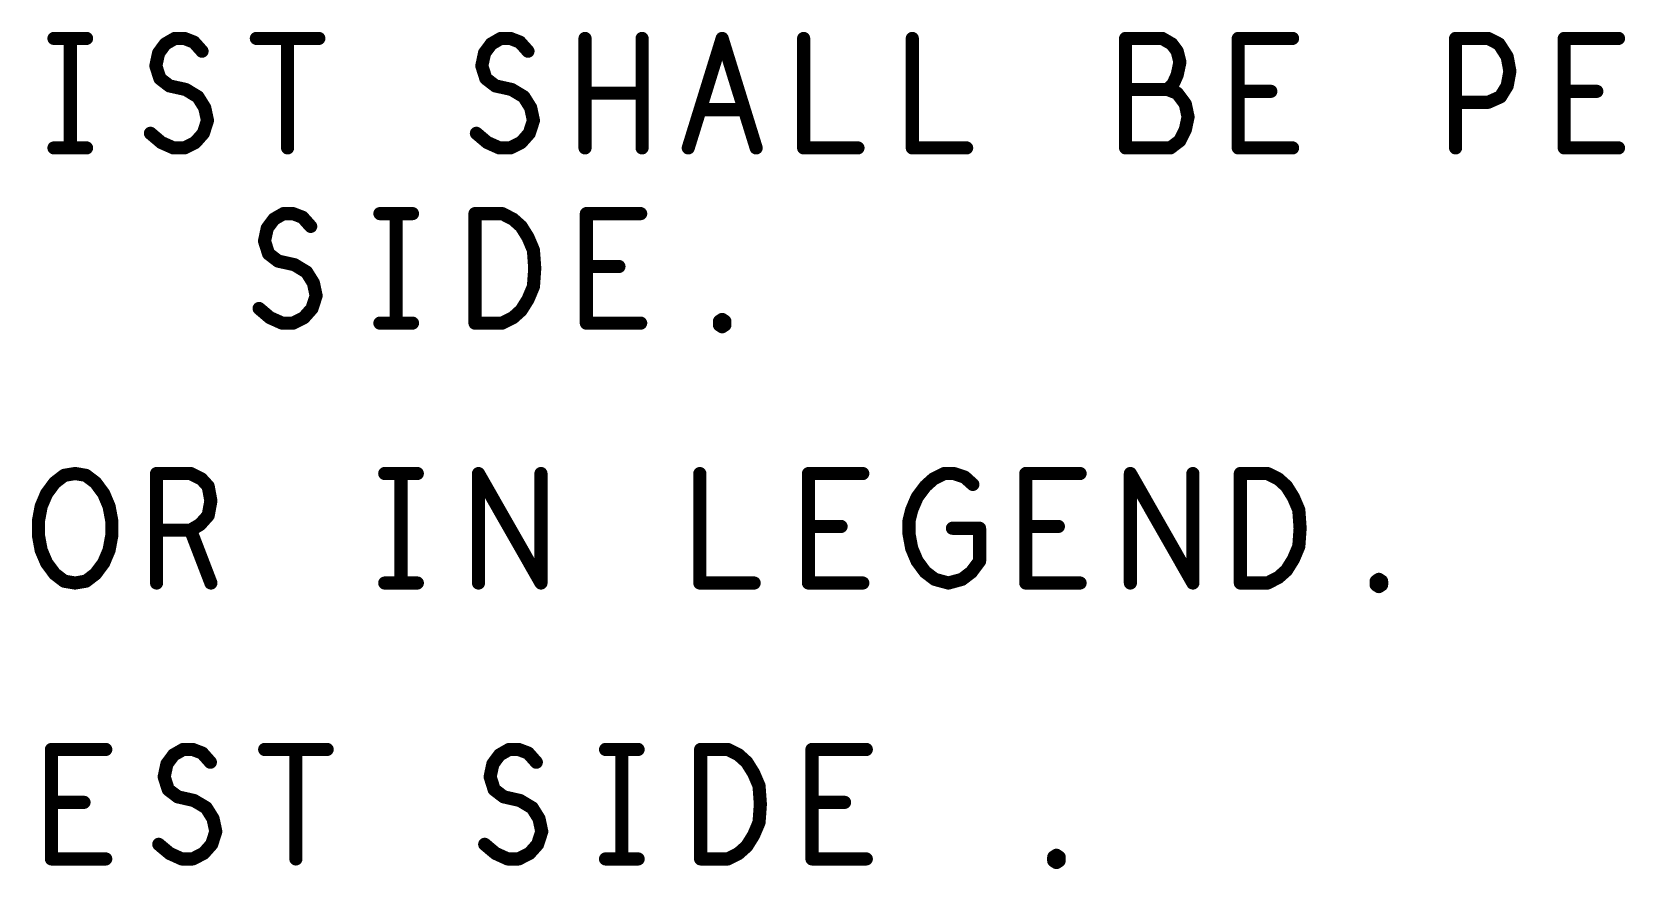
# Model space of a CAD drawing. Extents: x -14.2 to 19.9, y -5.2 to 16.9.
# Drawn here: x -6.184 to -4.366, y 12.003 to 12.959 of the extents above; entities that cross this region are included whole.
import ezdxf

# ---------------------------------------------------------------- set-up
doc = ezdxf.new("R2010")
doc.units = 0
doc.layers.get('0').update_dxf_attribs({"linetype": 'CONTINUOUS'})
doc.layers.add('FAB', color=2, linetype='CONTINUOUS')

# ---------------------------------------------------------------- blocks, each defined once
blk = doc.blocks.new('ROUND_105')
at = {"const_width": 0.0075}
blk.add_lwpolyline([(-0.00375, 0, 1), (0.00375, 0, 1)], format="xyb", close=True, dxfattribs=at)

msp = doc.modelspace()

# ---------------------------------------------------------------- linework, layer by layer
at = {"layer": 'FAB', "const_width": 0.015}
for points in [[(-6.1587, 12.9518), (-6.1215, 12.9518)], [(-6.1401, 12.9518), (-6.1401, 12.8268)], [(-6.0393, 12.9351), (-6.0316, 12.9455)], [(-6.0316, 12.9455), (-6.0207, 12.9518)], [(-6.0207, 12.9518), (-6.0099, 12.9518)], [(-6.0099, 12.9518), (-5.999, 12.9476)], [(-5.999, 12.9476), (-5.9897, 12.9372)], [(-5.9277, 12.9518), (-5.8564, 12.9518)], [(-5.8921, 12.9518), (-5.8921, 12.8268)], [(-5.6673, 12.9351), (-5.6596, 12.9455)], [(-5.6596, 12.9455), (-5.6487, 12.9518)], [(-5.6487, 12.9518), (-5.6379, 12.9518)], [(-5.6379, 12.9518), (-5.627, 12.9476)], [(-5.627, 12.9476), (-5.6177, 12.9372)], [(-5.5526, 12.8268), (-5.5526, 12.9518)], [(-5.4875, 12.9518), (-5.4875, 12.8268)], [(-5.4348, 12.8268), (-5.3961, 12.9518)], [(-5.3961, 12.9518), (-5.3573, 12.8268)], [(-5.3031, 12.9518), (-5.3031, 12.8268)], [(-5.1791, 12.9518), (-5.1791, 12.8268)], [(-4.8939, 12.9518), (-4.9357, 12.9518)], [(-4.9357, 12.9518), (-4.9357, 12.8268)], [(-4.883, 12.9455), (-4.8939, 12.9518)], [(-4.8768, 12.9372), (-4.883, 12.9455)], [(-4.8071, 12.8268), (-4.8071, 12.9518)], [(-4.8071, 12.9518), (-4.7451, 12.9518)], [(-4.5591, 12.8268), (-4.5591, 12.9518)], [(-4.5591, 12.9518), (-4.5219, 12.9518)], [(-4.5219, 12.9518), (-4.5095, 12.9455)], [(-4.5095, 12.9455), (-4.5002, 12.931)], [(-4.4351, 12.8268), (-4.4351, 12.9518)], [(-4.4351, 12.9518), (-4.3731, 12.9518)], [(-6.0424, 12.9205), (-6.0393, 12.9351)], [(-5.6704, 12.9205), (-5.6673, 12.9351)], [(-4.8737, 12.9247), (-4.8768, 12.9372)], [(-4.8768, 12.9101), (-4.8737, 12.9247)], [(-4.5002, 12.931), (-4.4971, 12.9143)], [(-6.0378, 12.906), (-6.0424, 12.9205)], [(-6.0269, 12.8976), (-6.0378, 12.906)], [(-5.6658, 12.906), (-5.6704, 12.9205)], [(-5.6549, 12.8976), (-5.6658, 12.906)], [(-4.8815, 12.8997), (-4.8768, 12.9101)], [(-4.4971, 12.9143), (-4.5002, 12.8976)], [(-6.0083, 12.8935), (-6.0269, 12.8976)], [(-5.9944, 12.8851), (-6.0083, 12.8935)], [(-5.9866, 12.8726), (-5.9944, 12.8851)], [(-5.6363, 12.8935), (-5.6549, 12.8976)], [(-5.6224, 12.8851), (-5.6363, 12.8935)], [(-5.6146, 12.8726), (-5.6224, 12.8851)], [(-5.4875, 12.8893), (-5.5526, 12.8893)], [(-4.8877, 12.8935), (-4.9357, 12.8935)], [(-4.8877, 12.8935), (-4.8815, 12.8997)], [(-4.8768, 12.8893), (-4.8877, 12.8935)], [(-4.8675, 12.8768), (-4.8768, 12.8893)], [(-4.7699, 12.8914), (-4.8071, 12.8914)], [(-4.5079, 12.8851), (-4.5219, 12.8789)], [(-4.5002, 12.8976), (-4.5079, 12.8851)], [(-4.3979, 12.8914), (-4.4351, 12.8914)], [(-5.9835, 12.8581), (-5.9866, 12.8726)], [(-5.6115, 12.8581), (-5.6146, 12.8726)], [(-5.3713, 12.8705), (-5.4209, 12.8705)], [(-4.8644, 12.8622), (-4.8675, 12.8768)], [(-4.5219, 12.8789), (-4.5591, 12.8789)], [(-5.9882, 12.8435), (-5.9835, 12.8581)], [(-5.6162, 12.8435), (-5.6115, 12.8581)], [(-4.8675, 12.8476), (-4.8644, 12.8622)], [(-6.0486, 12.8435), (-6.0362, 12.833)], [(-6.0362, 12.833), (-6.0223, 12.8268)], [(-6.0099, 12.8268), (-5.9975, 12.833)], [(-5.9975, 12.833), (-5.9882, 12.8435)], [(-5.6766, 12.8435), (-5.6642, 12.833)], [(-5.6642, 12.833), (-5.6503, 12.8268)], [(-5.6379, 12.8268), (-5.6255, 12.833)], [(-5.6255, 12.833), (-5.6162, 12.8435)], [(-4.8846, 12.8268), (-4.8737, 12.8351)], [(-4.8737, 12.8351), (-4.8675, 12.8476)], [(-6.1587, 12.8268), (-6.1215, 12.8268)], [(-6.0223, 12.8268), (-6.0099, 12.8268)], [(-5.6503, 12.8268), (-5.6379, 12.8268)], [(-5.3031, 12.8268), (-5.2411, 12.8268)], [(-5.1791, 12.8268), (-5.1171, 12.8268)], [(-4.9357, 12.8268), (-4.8846, 12.8268)], [(-4.7451, 12.8268), (-4.8071, 12.8268)], [(-4.3731, 12.8268), (-4.4351, 12.8268)], [(-5.9153, 12.7351), (-5.9076, 12.7455)], [(-5.9076, 12.7455), (-5.8967, 12.7518)], [(-5.8967, 12.7518), (-5.8859, 12.7518)], [(-5.8859, 12.7518), (-5.875, 12.7476)], [(-5.875, 12.7476), (-5.8657, 12.7372)], [(-5.7867, 12.7518), (-5.7495, 12.7518)], [(-5.7681, 12.7518), (-5.7681, 12.6268)], [(-5.6782, 12.6268), (-5.6782, 12.7518)], [(-5.6782, 12.7518), (-5.6472, 12.7518)], [(-5.6472, 12.7518), (-5.6348, 12.7455)], [(-5.6348, 12.7455), (-5.6255, 12.7372)], [(-5.5511, 12.6268), (-5.5511, 12.7518)], [(-5.5511, 12.7518), (-5.4891, 12.7518)], [(-5.9184, 12.7205), (-5.9153, 12.7351)], [(-5.6255, 12.7372), (-5.6177, 12.7247)], [(-5.6177, 12.7247), (-5.6115, 12.7101)], [(-5.9138, 12.706), (-5.9184, 12.7205)], [(-5.9029, 12.6976), (-5.9138, 12.706)], [(-5.6115, 12.7101), (-5.61, 12.6893)], [(-5.8843, 12.6935), (-5.9029, 12.6976)], [(-5.8704, 12.6851), (-5.8843, 12.6935)], [(-5.8626, 12.6726), (-5.8704, 12.6851)], [(-5.61, 12.6893), (-5.6115, 12.6685)], [(-5.5139, 12.6914), (-5.5511, 12.6914)], [(-5.8595, 12.6581), (-5.8626, 12.6726)], [(-5.6115, 12.6685), (-5.6177, 12.6539)], [(-5.8642, 12.6435), (-5.8595, 12.6581)], [(-5.6177, 12.6539), (-5.6255, 12.6414)], [(-5.9246, 12.6435), (-5.9122, 12.633)], [(-5.9122, 12.633), (-5.8983, 12.6268)], [(-5.8859, 12.6268), (-5.8735, 12.633)], [(-5.8735, 12.633), (-5.8642, 12.6435)], [(-5.6348, 12.633), (-5.6472, 12.6268)], [(-5.6255, 12.6414), (-5.6348, 12.633)], [(-5.3992, 12.6289), (-5.3961, 12.631)], [(-5.3961, 12.631), (-5.393, 12.6289)], [(-5.8983, 12.6268), (-5.8859, 12.6268)], [(-5.7867, 12.6268), (-5.7495, 12.6268)], [(-5.6472, 12.6268), (-5.6782, 12.6268)], [(-5.4891, 12.6268), (-5.5511, 12.6268)], [(-5.3992, 12.6247), (-5.3992, 12.6289)], [(-5.3961, 12.6226), (-5.3992, 12.6247)], [(-5.393, 12.6247), (-5.3961, 12.6226)], [(-5.393, 12.6289), (-5.393, 12.6247)], [(-6.1578, 12.4447), (-6.147, 12.453)], [(-6.147, 12.453), (-6.1346, 12.4551)], [(-6.1346, 12.4551), (-6.1222, 12.453)], [(-6.1222, 12.453), (-6.1113, 12.4447)], [(-6.0416, 12.3301), (-6.0416, 12.4551)], [(-6.0416, 12.4551), (-6.0028, 12.4551)], [(-6.0028, 12.4551), (-5.9904, 12.4489)], [(-5.9904, 12.4489), (-5.9827, 12.4405)], [(-5.7812, 12.4551), (-5.744, 12.4551)], [(-5.7626, 12.4551), (-5.7626, 12.3301)], [(-5.6742, 12.3301), (-5.6742, 12.4551)], [(-5.6742, 12.4551), (-5.6029, 12.3301)], [(-5.6029, 12.3301), (-5.6029, 12.4551)], [(-5.4216, 12.4551), (-5.4216, 12.3301)], [(-5.2976, 12.3301), (-5.2976, 12.4551)], [(-5.2976, 12.4551), (-5.2356, 12.4551)], [(-5.1643, 12.4405), (-5.155, 12.4489)], [(-5.155, 12.4489), (-5.1426, 12.4551)], [(-5.1426, 12.4551), (-5.1317, 12.4551)], [(-5.1317, 12.4551), (-5.1193, 12.451)], [(-5.1193, 12.451), (-5.11, 12.4426)], [(-5.0496, 12.3301), (-5.0496, 12.4551)], [(-5.0496, 12.4551), (-4.9876, 12.4551)], [(-4.9302, 12.3301), (-4.9302, 12.4551)], [(-4.9302, 12.4551), (-4.8589, 12.3301)], [(-4.8589, 12.3301), (-4.8589, 12.4551)], [(-4.8047, 12.3301), (-4.8047, 12.4551)], [(-4.8047, 12.4551), (-4.7737, 12.4551)], [(-4.7737, 12.4551), (-4.7613, 12.4489)], [(-4.7613, 12.4489), (-4.752, 12.4405)], [(-6.1733, 12.4176), (-6.1671, 12.4322)], [(-6.1671, 12.4322), (-6.1578, 12.4447)], [(-6.1113, 12.4447), (-6.102, 12.4322)], [(-6.102, 12.4322), (-6.0958, 12.4176)], [(-5.9827, 12.4405), (-5.9796, 12.4239)], [(-5.1736, 12.428), (-5.1643, 12.4405)], [(-4.752, 12.4405), (-4.7442, 12.428)], [(-6.1764, 12.401), (-6.1733, 12.4176)], [(-6.0958, 12.4176), (-6.0927, 12.401)], [(-5.9796, 12.4239), (-5.9827, 12.4072)], [(-5.1829, 12.401), (-5.1798, 12.4135)], [(-5.1798, 12.4135), (-5.1736, 12.428)], [(-4.7442, 12.428), (-4.738, 12.4135)], [(-4.738, 12.4135), (-4.7365, 12.3926)], [(-6.1764, 12.3843), (-6.1764, 12.401)], [(-6.0927, 12.401), (-6.0927, 12.3843)], [(-5.992, 12.3968), (-6.0028, 12.3905)], [(-5.9827, 12.4072), (-5.992, 12.3968)], [(-5.2604, 12.3947), (-5.2976, 12.3947)], [(-5.1829, 12.3864), (-5.1829, 12.401)], [(-5.0124, 12.3947), (-5.0496, 12.3947)], [(-6.1733, 12.3676), (-6.1764, 12.3843)], [(-6.0927, 12.3843), (-6.0958, 12.3676)], [(-6.0028, 12.3905), (-6.0416, 12.3905)], [(-6.0028, 12.3905), (-5.9796, 12.3301)], [(-5.1798, 12.3697), (-5.1829, 12.3864)], [(-5.1333, 12.3926), (-5.1023, 12.3926)], [(-5.1023, 12.3926), (-5.1023, 12.3551)], [(-4.7365, 12.3926), (-4.738, 12.3718)], [(-6.1671, 12.353), (-6.1733, 12.3676)], [(-6.0958, 12.3676), (-6.102, 12.353)], [(-5.1736, 12.3551), (-5.1798, 12.3697)], [(-4.738, 12.3718), (-4.7442, 12.3572)], [(-6.1578, 12.3405), (-6.1671, 12.353)], [(-6.147, 12.3322), (-6.1578, 12.3405)], [(-6.1113, 12.3405), (-6.1222, 12.3322)], [(-6.102, 12.353), (-6.1113, 12.3405)], [(-5.1643, 12.3426), (-5.1736, 12.3551)], [(-5.1534, 12.3343), (-5.1643, 12.3426)], [(-5.1116, 12.3426), (-5.1224, 12.3343)], [(-5.1023, 12.3551), (-5.1116, 12.3426)], [(-4.752, 12.3447), (-4.7613, 12.3364)], [(-4.7442, 12.3572), (-4.752, 12.3447)], [(-6.1346, 12.3301), (-6.147, 12.3322)], [(-6.1222, 12.3322), (-6.1346, 12.3301)], [(-5.7812, 12.3301), (-5.744, 12.3301)], [(-5.4216, 12.3301), (-5.3596, 12.3301)], [(-5.2356, 12.3301), (-5.2976, 12.3301)], [(-5.1379, 12.3301), (-5.1534, 12.3343)], [(-5.1224, 12.3343), (-5.1379, 12.3301)], [(-4.9876, 12.3301), (-5.0496, 12.3301)], [(-4.7737, 12.3301), (-4.8047, 12.3301)], [(-4.7613, 12.3364), (-4.7737, 12.3301)], [(-4.6497, 12.3322), (-4.6466, 12.3343)], [(-4.6497, 12.328), (-4.6497, 12.3322)], [(-4.6466, 12.326), (-4.6497, 12.328)], [(-4.6466, 12.3343), (-4.6435, 12.3322)], [(-4.6435, 12.328), (-4.6466, 12.326)], [(-4.6435, 12.3322), (-4.6435, 12.328)], [(-6.1616, 12.0151), (-6.1616, 12.1401)], [(-6.1616, 12.1401), (-6.0996, 12.1401)], [(-6.0221, 12.1339), (-6.0112, 12.1401)], [(-6.0112, 12.1401), (-6.0004, 12.1401)], [(-6.0004, 12.1401), (-5.9895, 12.136)], [(-5.9182, 12.1401), (-5.8469, 12.1401)], [(-5.8826, 12.1401), (-5.8826, 12.0151)], [(-5.6501, 12.1339), (-5.6392, 12.1401)], [(-5.6392, 12.1401), (-5.6284, 12.1401)], [(-5.6284, 12.1401), (-5.6175, 12.136)], [(-5.5292, 12.1401), (-5.492, 12.1401)], [(-5.5106, 12.1401), (-5.5106, 12.0151)], [(-5.4207, 12.0151), (-5.4207, 12.1401)], [(-5.4207, 12.1401), (-5.3897, 12.1401)], [(-5.3897, 12.1401), (-5.3773, 12.1339)], [(-5.2936, 12.0151), (-5.2936, 12.1401)], [(-5.2936, 12.1401), (-5.2316, 12.1401)], [(-6.0329, 12.1089), (-6.0298, 12.1235)], [(-6.0298, 12.1235), (-6.0221, 12.1339)], [(-5.9895, 12.136), (-5.9802, 12.1255)], [(-5.6609, 12.1089), (-5.6578, 12.1235)], [(-5.6578, 12.1235), (-5.6501, 12.1339)], [(-5.6175, 12.136), (-5.6082, 12.1255)], [(-5.3773, 12.1339), (-5.368, 12.1255)], [(-5.368, 12.1255), (-5.3602, 12.113)], [(-6.0283, 12.0943), (-6.0329, 12.1089)], [(-5.6563, 12.0943), (-5.6609, 12.1089)], [(-5.3602, 12.113), (-5.354, 12.0985)], [(-6.0174, 12.086), (-6.0283, 12.0943)], [(-5.9988, 12.0818), (-6.0174, 12.086)], [(-5.6454, 12.086), (-5.6563, 12.0943)], [(-5.6268, 12.0818), (-5.6454, 12.086)], [(-5.354, 12.0985), (-5.3525, 12.0776)], [(-6.1244, 12.0797), (-6.1616, 12.0797)], [(-5.9849, 12.0735), (-5.9988, 12.0818)], [(-5.9771, 12.061), (-5.9849, 12.0735)], [(-5.6129, 12.0735), (-5.6268, 12.0818)], [(-5.6051, 12.061), (-5.6129, 12.0735)], [(-5.3525, 12.0776), (-5.354, 12.0568)], [(-5.2564, 12.0797), (-5.2936, 12.0797)], [(-5.974, 12.0464), (-5.9771, 12.061)], [(-5.602, 12.0464), (-5.6051, 12.061)], [(-5.354, 12.0568), (-5.3602, 12.0422)], [(-6.0391, 12.0318), (-6.0267, 12.0214)], [(-5.988, 12.0214), (-5.9787, 12.0318)], [(-5.9787, 12.0318), (-5.974, 12.0464)], [(-5.6671, 12.0318), (-5.6547, 12.0214)], [(-5.616, 12.0214), (-5.6067, 12.0318)], [(-5.6067, 12.0318), (-5.602, 12.0464)], [(-5.3602, 12.0422), (-5.368, 12.0297)], [(-6.0996, 12.0151), (-6.1616, 12.0151)], [(-6.0267, 12.0214), (-6.0128, 12.0151)], [(-6.0128, 12.0151), (-6.0004, 12.0151)], [(-6.0004, 12.0151), (-5.988, 12.0214)], [(-5.6547, 12.0214), (-5.6408, 12.0151)], [(-5.6408, 12.0151), (-5.6284, 12.0151)], [(-5.6284, 12.0151), (-5.616, 12.0214)], [(-5.5292, 12.0151), (-5.492, 12.0151)], [(-5.3897, 12.0151), (-5.4207, 12.0151)], [(-5.3773, 12.0214), (-5.3897, 12.0151)], [(-5.368, 12.0297), (-5.3773, 12.0214)], [(-5.2316, 12.0151), (-5.2936, 12.0151)], [(-5.0177, 12.0172), (-5.0146, 12.0193)], [(-5.0177, 12.013), (-5.0177, 12.0172)], [(-5.0146, 12.011), (-5.0177, 12.013)], [(-5.0146, 12.0193), (-5.0115, 12.0172)], [(-5.0115, 12.013), (-5.0146, 12.011)], [(-5.0115, 12.0172), (-5.0115, 12.013)]]:
    msp.add_lwpolyline(points, dxfattribs=at)

# ---------------------------------------------------------------- block references
at = {"layer": 'FAB'}
for p in [(-6.1587, 12.9518), (-6.1401, 12.9518), (-6.1215, 12.9518), (-6.0316, 12.9455), (-6.0316, 12.9455), (-6.0207, 12.9518), (-6.0207, 12.9518), (-6.0099, 12.9518), (-6.0099, 12.9518), (-5.999, 12.9476), (-5.999, 12.9476), (-5.9277, 12.9518), (-5.8921, 12.9518), (-5.8564, 12.9518), (-5.6596, 12.9455), (-5.6596, 12.9455), (-5.6487, 12.9518), (-5.6487, 12.9518), (-5.6379, 12.9518), (-5.6379, 12.9518), (-5.627, 12.9476), (-5.627, 12.9476), (-5.5526, 12.9518), (-5.4875, 12.9518), (-5.3961, 12.9518), (-5.3961, 12.9518), (-5.3031, 12.9518), (-5.1791, 12.9518), (-4.9357, 12.9518), (-4.9357, 12.9518), (-4.8939, 12.9518), (-4.8939, 12.9518), (-4.883, 12.9455), (-4.883, 12.9455), (-4.8071, 12.9518), (-4.8071, 12.9518), (-4.7451, 12.9518), (-4.5591, 12.9518), (-4.5591, 12.9518), (-4.5219, 12.9518), (-4.5219, 12.9518), (-4.5095, 12.9455), (-4.5095, 12.9455), (-4.4351, 12.9518), (-4.4351, 12.9518), (-4.3731, 12.9518), (-6.0393, 12.9351), (-6.0393, 12.9351), (-5.9897, 12.9372), (-5.6673, 12.9351), (-5.6673, 12.9351), (-5.6177, 12.9372), (-4.8768, 12.9372), (-4.8768, 12.9372), (-4.8737, 12.9247), (-4.8737, 12.9247), (-4.5002, 12.931), (-4.5002, 12.931), (-6.0424, 12.9205), (-6.0424, 12.9205), (-6.0378, 12.906), (-6.0378, 12.906), (-5.6704, 12.9205), (-5.6704, 12.9205), (-5.6658, 12.906), (-5.6658, 12.906), (-4.8768, 12.9101), (-4.8768, 12.9101), (-4.4971, 12.9143), (-4.4971, 12.9143), (-6.0269, 12.8976), (-6.0269, 12.8976), (-6.0083, 12.8935), (-6.0083, 12.8935), (-5.9944, 12.8851), (-5.9944, 12.8851), (-5.6549, 12.8976), (-5.6549, 12.8976), (-5.6363, 12.8935), (-5.6363, 12.8935), (-5.6224, 12.8851), (-5.6224, 12.8851), (-5.5526, 12.8893), (-5.4875, 12.8893), (-4.9357, 12.8935), (-4.8877, 12.8935), (-4.8877, 12.8935), (-4.8877, 12.8935), (-4.8815, 12.8997), (-4.8815, 12.8997), (-4.8768, 12.8893), (-4.8768, 12.8893), (-4.8071, 12.8914), (-4.7699, 12.8914), (-4.5079, 12.8851), (-4.5079, 12.8851), (-4.5002, 12.8976), (-4.5002, 12.8976), (-4.4351, 12.8914), (-4.3979, 12.8914), (-5.9866, 12.8726), (-5.9866, 12.8726), (-5.6146, 12.8726), (-5.6146, 12.8726), (-5.4209, 12.8705), (-5.3713, 12.8705), (-4.8675, 12.8768), (-4.8675, 12.8768), (-4.5591, 12.8789), (-4.5219, 12.8789), (-4.5219, 12.8789), (-5.9835, 12.8581), (-5.9835, 12.8581), (-5.6115, 12.8581), (-5.6115, 12.8581), (-4.8644, 12.8622), (-4.8644, 12.8622), (-6.0486, 12.8435), (-6.0362, 12.833), (-6.0362, 12.833), (-5.9975, 12.833), (-5.9975, 12.833), (-5.9882, 12.8435), (-5.9882, 12.8435), (-5.6766, 12.8435), (-5.6642, 12.833), (-5.6642, 12.833), (-5.6255, 12.833), (-5.6255, 12.833), (-5.6162, 12.8435), (-5.6162, 12.8435), (-4.8737, 12.8351), (-4.8737, 12.8351), (-4.8675, 12.8476), (-4.8675, 12.8476), (-6.1587, 12.8268), (-6.1401, 12.8268), (-6.1215, 12.8268), (-6.0223, 12.8268), (-6.0223, 12.8268), (-6.0099, 12.8268), (-6.0099, 12.8268), (-5.8921, 12.8268), (-5.6503, 12.8268), (-5.6503, 12.8268), (-5.6379, 12.8268), (-5.6379, 12.8268), (-5.5526, 12.8268), (-5.4875, 12.8268), (-5.4348, 12.8268), (-5.3573, 12.8268), (-5.3031, 12.8268), (-5.3031, 12.8268), (-5.2411, 12.8268), (-5.1791, 12.8268), (-5.1791, 12.8268), (-5.1171, 12.8268), (-4.9357, 12.8268), (-4.9357, 12.8268), (-4.8846, 12.8268), (-4.8846, 12.8268), (-4.8071, 12.8268), (-4.8071, 12.8268), (-4.7451, 12.8268), (-4.5591, 12.8268), (-4.4351, 12.8268), (-4.4351, 12.8268), (-4.3731, 12.8268), (-5.9076, 12.7455), (-5.9076, 12.7455), (-5.8967, 12.7518), (-5.8967, 12.7518), (-5.8859, 12.7518), (-5.8859, 12.7518), (-5.875, 12.7476), (-5.875, 12.7476), (-5.7867, 12.7518), (-5.7681, 12.7518), (-5.7495, 12.7518), (-5.6782, 12.7518), (-5.6782, 12.7518), (-5.6472, 12.7518), (-5.6472, 12.7518), (-5.6348, 12.7455), (-5.6348, 12.7455), (-5.5511, 12.7518), (-5.5511, 12.7518), (-5.4891, 12.7518), (-5.9153, 12.7351), (-5.9153, 12.7351), (-5.8657, 12.7372), (-5.6255, 12.7372), (-5.6255, 12.7372), (-5.6177, 12.7247), (-5.6177, 12.7247), (-5.9184, 12.7205), (-5.9184, 12.7205), (-5.9138, 12.706), (-5.9138, 12.706), (-5.6115, 12.7101), (-5.6115, 12.7101), (-5.9029, 12.6976), (-5.9029, 12.6976), (-5.8843, 12.6935), (-5.8843, 12.6935), (-5.8704, 12.6851), (-5.8704, 12.6851), (-5.61, 12.6893), (-5.61, 12.6893), (-5.5511, 12.6914), (-5.5139, 12.6914), (-5.8626, 12.6726), (-5.8626, 12.6726), (-5.6115, 12.6685), (-5.6115, 12.6685), (-5.8595, 12.6581), (-5.8595, 12.6581), (-5.6177, 12.6539), (-5.6177, 12.6539), (-5.9246, 12.6435), (-5.9122, 12.633), (-5.9122, 12.633), (-5.8735, 12.633), (-5.8735, 12.633), (-5.8642, 12.6435), (-5.8642, 12.6435), (-5.6348, 12.633), (-5.6348, 12.633), (-5.6255, 12.6414), (-5.6255, 12.6414), (-5.3961, 12.631), (-5.3961, 12.631), (-5.8983, 12.6268), (-5.8983, 12.6268), (-5.8859, 12.6268), (-5.8859, 12.6268), (-5.7867, 12.6268), (-5.7681, 12.6268), (-5.7495, 12.6268), (-5.6782, 12.6268), (-5.6782, 12.6268), (-5.6472, 12.6268), (-5.6472, 12.6268), (-5.5511, 12.6268), (-5.5511, 12.6268), (-5.4891, 12.6268), (-5.3992, 12.6289), (-5.3992, 12.6289), (-5.3992, 12.6247), (-5.3992, 12.6247), (-5.3961, 12.6226), (-5.3961, 12.6226), (-5.393, 12.6289), (-5.393, 12.6289), (-5.393, 12.6247), (-5.393, 12.6247), (-6.147, 12.453), (-6.147, 12.453), (-6.1346, 12.4551), (-6.1346, 12.4551), (-6.1222, 12.453), (-6.1222, 12.453), (-6.0416, 12.4551), (-6.0416, 12.4551), (-6.0028, 12.4551), (-6.0028, 12.4551), (-5.9904, 12.4489), (-5.9904, 12.4489), (-5.7812, 12.4551), (-5.7626, 12.4551), (-5.744, 12.4551), (-5.6742, 12.4551), (-5.6742, 12.4551), (-5.6029, 12.4551), (-5.4216, 12.4551), (-5.2976, 12.4551), (-5.2976, 12.4551), (-5.2356, 12.4551), (-5.155, 12.4489), (-5.155, 12.4489), (-5.1426, 12.4551), (-5.1426, 12.4551), (-5.1317, 12.4551), (-5.1317, 12.4551), (-5.1193, 12.451), (-5.1193, 12.451), (-5.0496, 12.4551), (-5.0496, 12.4551), (-4.9876, 12.4551), (-4.9302, 12.4551), (-4.9302, 12.4551), (-4.8589, 12.4551), (-4.8047, 12.4551), (-4.8047, 12.4551), (-4.7737, 12.4551), (-4.7737, 12.4551), (-4.7613, 12.4489), (-4.7613, 12.4489), (-6.1671, 12.4322), (-6.1671, 12.4322), (-6.1578, 12.4447), (-6.1578, 12.4447), (-6.1113, 12.4447), (-6.1113, 12.4447), (-6.102, 12.4322), (-6.102, 12.4322), (-5.9827, 12.4405), (-5.9827, 12.4405), (-5.1643, 12.4405), (-5.1643, 12.4405), (-5.11, 12.4426), (-4.752, 12.4405), (-4.752, 12.4405), (-6.1733, 12.4176), (-6.1733, 12.4176), (-6.0958, 12.4176), (-6.0958, 12.4176), (-5.9796, 12.4239), (-5.9796, 12.4239), (-5.1798, 12.4135), (-5.1798, 12.4135), (-5.1736, 12.428), (-5.1736, 12.428), (-4.7442, 12.428), (-4.7442, 12.428), (-4.738, 12.4135), (-4.738, 12.4135), (-6.1764, 12.401), (-6.1764, 12.401), (-6.0927, 12.401), (-6.0927, 12.401), (-5.992, 12.3968), (-5.992, 12.3968), (-5.9827, 12.4072), (-5.9827, 12.4072), (-5.2976, 12.3947), (-5.2604, 12.3947), (-5.1829, 12.401), (-5.1829, 12.401), (-5.0496, 12.3947), (-5.0124, 12.3947), (-6.1764, 12.3843), (-6.1764, 12.3843), (-6.0927, 12.3843), (-6.0927, 12.3843), (-6.0416, 12.3905), (-6.0028, 12.3905), (-6.0028, 12.3905), (-6.0028, 12.3905), (-5.1829, 12.3864), (-5.1829, 12.3864), (-5.1333, 12.3926), (-5.1023, 12.3926), (-5.1023, 12.3926), (-4.7365, 12.3926), (-4.7365, 12.3926), (-6.1733, 12.3676), (-6.1733, 12.3676), (-6.0958, 12.3676), (-6.0958, 12.3676), (-5.1798, 12.3697), (-5.1798, 12.3697), (-4.738, 12.3718), (-4.738, 12.3718), (-6.1671, 12.353), (-6.1671, 12.353), (-6.1578, 12.3405), (-6.1578, 12.3405), (-6.1113, 12.3405), (-6.1113, 12.3405), (-6.102, 12.353), (-6.102, 12.353), (-5.1736, 12.3551), (-5.1736, 12.3551), (-5.1643, 12.3426), (-5.1643, 12.3426), (-5.1116, 12.3426), (-5.1116, 12.3426), (-5.1023, 12.3551), (-5.1023, 12.3551), (-4.752, 12.3447), (-4.752, 12.3447), (-4.7442, 12.3572), (-4.7442, 12.3572), (-6.147, 12.3322), (-6.147, 12.3322), (-6.1346, 12.3301), (-6.1346, 12.3301), (-6.1222, 12.3322), (-6.1222, 12.3322), (-6.0416, 12.3301), (-5.9796, 12.3301), (-5.7812, 12.3301), (-5.7626, 12.3301), (-5.744, 12.3301), (-5.6742, 12.3301), (-5.6029, 12.3301), (-5.6029, 12.3301), (-5.4216, 12.3301), (-5.4216, 12.3301), (-5.3596, 12.3301), (-5.2976, 12.3301), (-5.2976, 12.3301), (-5.2356, 12.3301), (-5.1534, 12.3343), (-5.1534, 12.3343), (-5.1379, 12.3301), (-5.1379, 12.3301), (-5.1224, 12.3343), (-5.1224, 12.3343), (-5.0496, 12.3301), (-5.0496, 12.3301), (-4.9876, 12.3301), (-4.9302, 12.3301), (-4.8589, 12.3301), (-4.8589, 12.3301), (-4.8047, 12.3301), (-4.8047, 12.3301), (-4.7737, 12.3301), (-4.7737, 12.3301), (-4.7613, 12.3364), (-4.7613, 12.3364), (-4.6497, 12.3322), (-4.6497, 12.3322), (-4.6497, 12.328), (-4.6497, 12.328), (-4.6466, 12.3343), (-4.6466, 12.3343), (-4.6466, 12.326), (-4.6466, 12.326), (-4.6435, 12.3322), (-4.6435, 12.3322), (-4.6435, 12.328), (-4.6435, 12.328), (-6.1616, 12.1401), (-6.1616, 12.1401), (-6.0996, 12.1401), (-6.0112, 12.1401), (-6.0112, 12.1401), (-6.0004, 12.1401), (-6.0004, 12.1401), (-5.9182, 12.1401), (-5.8826, 12.1401), (-5.8469, 12.1401), (-5.6392, 12.1401), (-5.6392, 12.1401), (-5.6284, 12.1401), (-5.6284, 12.1401), (-5.5292, 12.1401), (-5.5106, 12.1401), (-5.492, 12.1401), (-5.4207, 12.1401), (-5.4207, 12.1401), (-5.3897, 12.1401), (-5.3897, 12.1401), (-5.2936, 12.1401), (-5.2936, 12.1401), (-5.2316, 12.1401), (-6.0298, 12.1235), (-6.0298, 12.1235), (-6.0221, 12.1339), (-6.0221, 12.1339), (-5.9895, 12.136), (-5.9895, 12.136), (-5.9802, 12.1255), (-5.6578, 12.1235), (-5.6578, 12.1235), (-5.6501, 12.1339), (-5.6501, 12.1339), (-5.6175, 12.136), (-5.6175, 12.136), (-5.6082, 12.1255), (-5.3773, 12.1339), (-5.3773, 12.1339), (-5.368, 12.1255), (-5.368, 12.1255), (-6.0329, 12.1089), (-6.0329, 12.1089), (-5.6609, 12.1089), (-5.6609, 12.1089), (-5.3602, 12.113), (-5.3602, 12.113), (-6.0283, 12.0943), (-6.0283, 12.0943), (-6.0174, 12.086), (-6.0174, 12.086), (-5.6563, 12.0943), (-5.6563, 12.0943), (-5.6454, 12.086), (-5.6454, 12.086), (-5.354, 12.0985), (-5.354, 12.0985), (-6.1616, 12.0797), (-6.1244, 12.0797), (-5.9988, 12.0818), (-5.9988, 12.0818), (-5.9849, 12.0735), (-5.9849, 12.0735), (-5.6268, 12.0818), (-5.6268, 12.0818), (-5.6129, 12.0735), (-5.6129, 12.0735), (-5.3525, 12.0776), (-5.3525, 12.0776), (-5.2936, 12.0797), (-5.2564, 12.0797), (-5.9771, 12.061), (-5.9771, 12.061), (-5.6051, 12.061), (-5.6051, 12.061), (-5.354, 12.0568), (-5.354, 12.0568), (-6.0391, 12.0318), (-5.9787, 12.0318), (-5.9787, 12.0318), (-5.974, 12.0464), (-5.974, 12.0464), (-5.6671, 12.0318), (-5.6067, 12.0318), (-5.6067, 12.0318), (-5.602, 12.0464), (-5.602, 12.0464), (-5.3602, 12.0422), (-5.3602, 12.0422), (-6.1616, 12.0151), (-6.1616, 12.0151), (-6.0996, 12.0151), (-6.0267, 12.0214), (-6.0267, 12.0214), (-6.0128, 12.0151), (-6.0128, 12.0151), (-6.0004, 12.0151), (-6.0004, 12.0151), (-5.988, 12.0214), (-5.988, 12.0214), (-5.8826, 12.0151), (-5.6547, 12.0214), (-5.6547, 12.0214), (-5.6408, 12.0151), (-5.6408, 12.0151), (-5.6284, 12.0151), (-5.6284, 12.0151), (-5.616, 12.0214), (-5.616, 12.0214), (-5.5292, 12.0151), (-5.5106, 12.0151), (-5.492, 12.0151), (-5.4207, 12.0151), (-5.4207, 12.0151), (-5.3897, 12.0151), (-5.3897, 12.0151), (-5.3773, 12.0214), (-5.3773, 12.0214), (-5.368, 12.0297), (-5.368, 12.0297), (-5.2936, 12.0151), (-5.2936, 12.0151), (-5.2316, 12.0151), (-5.0177, 12.0172), (-5.0177, 12.0172), (-5.0177, 12.013), (-5.0177, 12.013), (-5.0146, 12.0193), (-5.0146, 12.0193), (-5.0115, 12.0172), (-5.0115, 12.0172), (-5.0115, 12.013), (-5.0115, 12.013), (-5.0146, 12.011), (-5.0146, 12.011)]:
    msp.add_blockref('ROUND_105', p, dxfattribs=at)

doc.saveas('drawing.dxf')
